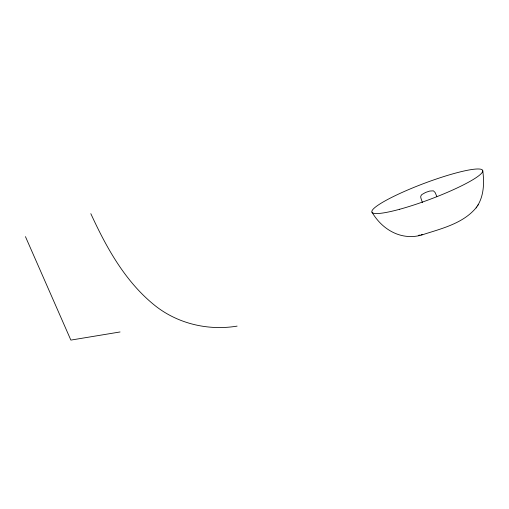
<?xml version="1.0" encoding="UTF-8"?>
<svg xmlns="http://www.w3.org/2000/svg" width="509" height="509" viewBox="0 0 509 509"><rect width="100%" height="100%" fill="white"/><g stroke="black" fill="none" stroke-linecap="round" stroke-linejoin="round"><path stroke-width="0.76" d="M477.557 205.757C483.976 195.431 484.32 182.604 482.78 170.884M372.003 212.189C382.965 231.022 403.802 241.896 425.028 233.93C443.364 228.147 464.38 222.7 476.787 206.928M476.15 207.927L478.218 204.72M418.29 235.4L419.817 235.088M420.981 234.84L422.336 234.566M120.048 331.963L70.859 340.095L25.45 236.628M237.111 326.116C207.761 330.996 176.585 323.495 153.559 304.414C124.667 280.694 106.203 247.139 90.831 213.678M436.811 196.417L435.093 192.478L433.413 190.843L429.781 191.047L425.639 192.421L421.751 194.629L420.739 196.188L420.809 197.791L422.387 202.518M399.737 209.244A59.171 8.488 -20.6 0 0 482.78 170.801A59.171 8.488 -20.6 0 0 399.476 193.649A59.171 8.488 -20.6 0 0 399.737 209.244"/></g></svg>
